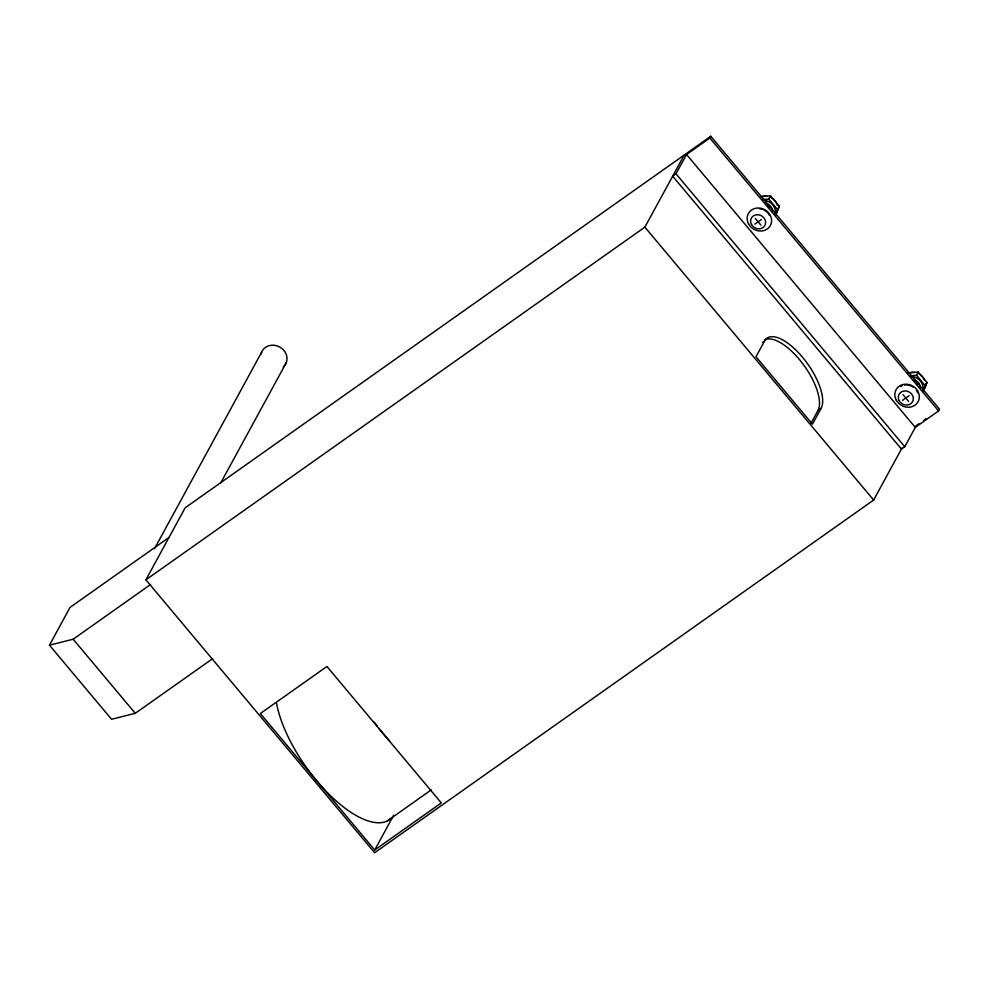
<?xml version="1.0" encoding="UTF-8"?>
<svg xmlns="http://www.w3.org/2000/svg" width="989" height="989" viewBox="0 0 989 989"><rect width="100%" height="100%" fill="white"/><g stroke="black" fill="none" stroke-linecap="round" stroke-linejoin="round"><path stroke-width="1.48" d="M775.5 214.65L779.307 206.268L770.555 195.822L761.678 196.551M775.759 215.243L779.307 206.268M923.207 390.853L927.002 382.483L918.249 372.037L907.89 372.89M923.454 391.459L927.002 382.483M212.684 658.637L135.258 713.316L111.547 719.263L49.45 645.174L70.046 607.407L169.329 537.225M154.507 548.71L261.591 352.294M902.005 448.029L873.633 500.051L374.633 852.741L145.89 579.826L185.166 507.79L710.794 136.259L939.55 409.174L938.598 410.93L915.295 427.409L904.75 446.731L901.424 449.08L672.668 176.166L675.994 173.817L686.539 154.494L709.842 138.027L710.794 136.259M220.522 483.3L286.254 362.753M145.89 579.826L644.877 227.136L684.165 155.088M374.72 849.996L441.304 802.944L326.926 666.487L260.342 713.539L374.72 849.996L393.634 815.307M762.865 199.555L768.774 199.073L770.555 195.822M764.596 340.97L755.979 356.782L812.464 424.17L821.08 408.358A44.69 18.321 54.7 0 0 802.425 357.091A44.69 18.321 54.7 0 0 764.596 340.97L762.494 342.466M810.733 423.774L817.915 410.596L821.08 408.358M910.56 375.771L916.482 375.288L918.249 372.037M49.45 645.174L73.161 639.215L150.551 584.524M754.792 224.144L761.443 219.447M902.487 400.36L909.151 395.649M915.344 426.284L918.966 423.725M923.813 420.3L926.236 418.582M387.305 820.944L431.278 789.865M768.774 199.073L777.527 209.52M916.482 375.288L925.234 385.735M709.842 138.027L938.598 410.93M755.299 218.421L760.949 225.158M902.994 394.636L908.644 401.373M686.539 154.494L915.295 427.409M675.994 173.817L904.75 446.731M644.877 227.136L873.633 500.051M73.161 639.215L135.258 713.316M759.515 208.753A11.163 9.977 28.6 0 1 762.235 209.285M763.545 209.779A11.163 9.977 28.6 0 1 767.019 212.103M767.971 213.105A11.163 9.977 28.6 0 1 769.454 215.379M765.511 203.128A8.938 7.999 28.6 0 1 772.632 210.682M767.662 205.687A6.7 5.996 28.6 0 1 768.329 206.194M768.935 206.775A6.7 5.996 28.6 0 1 769.467 207.406M777.638 209.149A11.757 10.52 28.6 0 1 775.599 213.97M761.209 196.799A11.757 10.52 28.6 0 1 766.809 196.218M770.987 197.54A11.757 10.52 28.6 0 1 777.317 205.094M764.559 200.347A11.757 10.52 28.6 0 1 775.141 214.588M900.843 386.427A11.163 9.977 28.6 0 1 901.98 385.834M904.515 385.08A11.163 9.977 28.6 0 1 908.582 385.154M909.929 385.5A11.163 9.977 28.6 0 1 911.24 385.994M912.488 386.637A11.163 9.977 28.6 0 1 913.651 387.416M916.482 390.42A11.163 9.977 28.6 0 1 917.681 392.831M914.281 379.677A8.938 7.999 28.6 0 1 920.116 385.871M920.326 386.897A8.938 7.999 28.6 0 1 920.413 387.935M915.357 381.902A6.7 5.996 28.6 0 1 916.642 382.99M917.174 383.621A6.7 5.996 28.6 0 1 917.619 384.301M925.42 384.016A11.757 10.52 28.6 0 1 923.306 390.185M908.916 373.014A11.757 10.52 28.6 0 1 914.504 372.433M918.694 373.755A11.757 10.52 28.6 0 1 924.554 379.986M910.82 376.45A11.757 10.52 28.6 0 1 922.836 390.791M261.009 354.322A13.413 11.992 28.6 0 1 279.912 347.139A13.413 11.992 28.6 0 1 283.237 366.981M764.88 339.808A44.69 18.321 54.7 0 1 802.858 363.878A44.69 18.321 54.7 0 1 817.915 410.596M389.555 740.885A91.618 37.57 54.7 0 1 378.75 728.114M376.92 725.741A91.618 37.57 54.7 0 1 374.225 722.118M391.805 817.569A91.618 37.57 54.7 0 1 329.065 794.278A91.618 37.57 54.7 0 1 276.512 703.092M748.599 223.996A12.523 11.2 28.6 0 0 769.776 226.456A12.523 11.2 28.6 0 0 759.725 208.086A12.523 11.2 28.6 0 0 748.599 223.996M751.492 224.552A7.714 6.898 28.6 0 0 764.522 226.073A7.714 6.898 28.6 0 0 758.34 214.761A7.714 6.898 28.6 0 0 751.492 224.552M896.294 400.211A12.523 11.2 28.6 0 0 917.483 402.671A12.523 11.2 28.6 0 0 907.432 384.288A12.523 11.2 28.6 0 0 896.294 400.211M899.186 400.768A7.714 6.898 28.6 0 0 912.229 402.276A7.714 6.898 28.6 0 0 906.048 390.976A7.714 6.898 28.6 0 0 899.186 400.768"/></g></svg>
